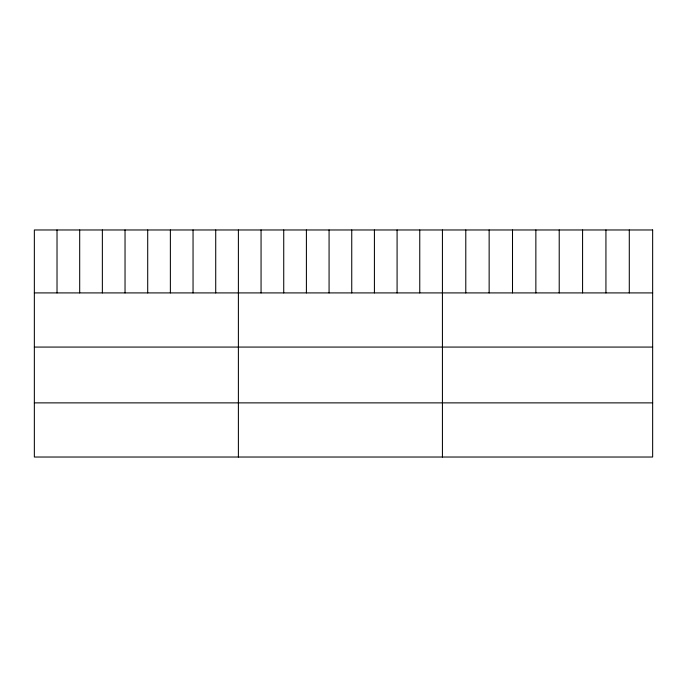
<?xml version="1.0" encoding="UTF-8"?>
<svg xmlns="http://www.w3.org/2000/svg" width="687" height="687" viewBox="0 0 687 687"><rect width="100%" height="100%" fill="white"/><g stroke="black" fill="none" stroke-linecap="round" stroke-linejoin="round"><path stroke-width="1.03" d="M34.35 292.911L652.65 292.911M34.35 347.072L652.65 347.072M34.35 402.874L652.65 402.874M629.292 229.973L629.292 292.911M605.934 229.973L605.934 292.911M582.576 229.973L582.576 292.911M559.218 229.973L559.218 292.911M535.86 229.973L535.86 292.911M512.502 229.973L512.502 292.911M489.144 229.973L489.144 292.911M465.786 229.973L465.786 292.911M442.428 229.973L442.428 457.027M419.757 229.973L419.757 292.911M397.086 229.973L397.086 292.911M374.415 229.973L374.415 292.911M351.744 229.973L351.744 292.911M329.073 229.973L329.073 292.911M306.402 229.973L306.402 292.911M283.731 229.973L283.731 292.911M261.06 229.973L261.06 292.911M238.389 229.973L238.389 457.027M215.718 229.973L215.718 292.911M193.047 229.973L193.047 292.911M170.376 229.973L170.376 292.911M147.705 229.973L147.705 292.911M125.034 229.973L125.034 292.911M102.363 229.973L102.363 292.911M79.692 229.973L79.692 292.911M57.021 229.973L57.021 292.911M652.65 229.973L34.35 229.973L34.35 457.027L652.65 457.027L652.65 229.973"/></g></svg>
